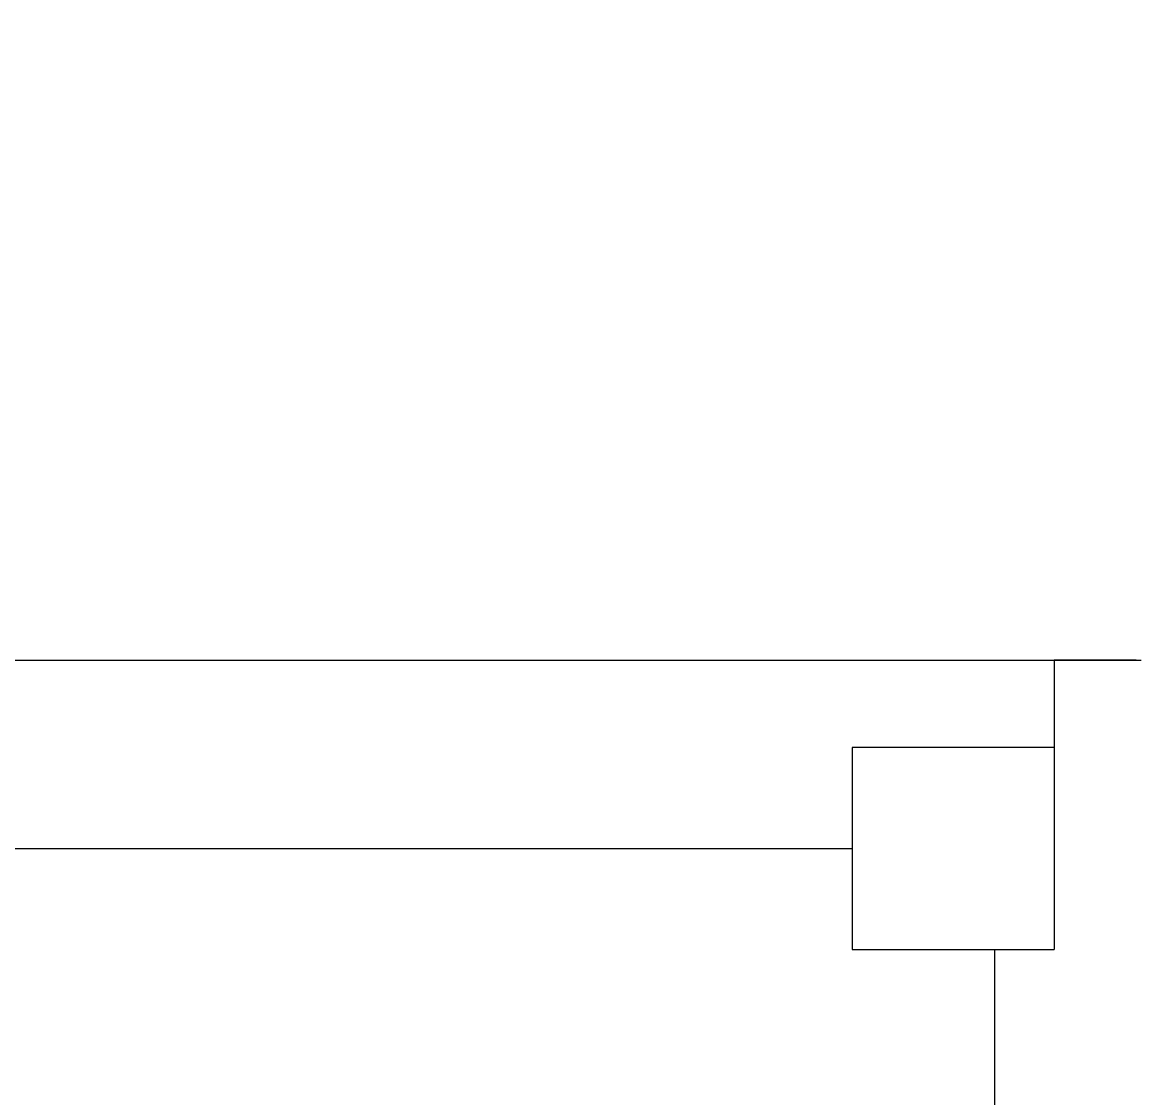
# Model space of a CAD drawing. Header units: millimetres. Extents: x -23600 to 58751, y -29611 to 36794.
# Drawn here: x 16008.3 to 16251.5, y 30696.7 to 30931 of the extents above; entities that cross this region are included whole.
import ezdxf

# ---------------------------------------------------------------- set-up
doc = ezdxf.new("R2010")
doc.units = ezdxf.units.MM
for name, color, linetype, lineweight in [('A-ANNO-DIMS', 211, 'Continuous', 9), ('A-ANNO-DIMS-100', 211, 'Continuous', 9), ('A-GLAZ', 151, 'Continuous', 9), ('A-WALL', 113, 'Continuous', 9)]:
    doc.layers.add(name, color=color, linetype=linetype, lineweight=lineweight)
doc.styles.add('Arial', font='arial.ttf', dxfattribs={"height": 250})
doc.dimstyles.new('Diagonal_-_2_5mm_Arial', dxfattribs={"dimscale": 304.8, "dimtxt": 255.06485, "dimasz": 0.984252, "dimexe": 0.787402, "dimexo": 0.492126, "dimgap": 0.574147, "dimtad": 1, "dimdec": 0, "dimzin": 0, "dimdsep": 46, "dimtxsty": 'Arial', "dimblk1": 'OBLIQUE', "dimblk2": 'OBLIQUE', "dimsah": 1, "dimcen": 0.09, "dimdle": 0.787402, "dimazin": 0, "dimtfac": 1, "dimtdec": 4, "dimtix": 1, "dimtmove": 0, "dimatfit": 3, "dimfxl": 1, "dimtvp": 1, "dimtfill": 1, "dimtolj": 1, "dimtzin": 0, "dimarcsym": 2})

# ---------------------------------------------------------------- blocks, each defined once
blk = doc.blocks.new('M_Fixed - 0915 x 1220mm-182280-01 - Entry Level')
at = {"layer": 'A-GLAZ', "lineweight": 18}
for p, q in [((438.5, 164.5), (438.5, 101.5)), ((456.38, 164.5), (438.5, 164.5)), ((394.5, 145.5), (394.5, 101.5)), ((438.5, 145.5), (394.5, 145.5)), ((-394.5, 123.5), (394.5, 123.5)), ((394.5, 101.5), (438.5, 101.5)), ((425.5, 101.5), (425.5, -138.5))]:
    blk.add_line(p, q, dxfattribs=at)
blk = doc.blocks.new('DIMBLOCK17-01 - Entry Level')
at = {"layer": 'A-ANNO-DIMS-100'}
for p, q in [((15337.1, 30942.04), (15337.1, 32975.87)), ((16252.1, 30942.04), (16252.1, 32975.87)), ((15337.1, 32735.87), (16252.1, 32735.87)), ((15337.1, 32735.87), (15337.1, 30942.04)), ((16252.1, 32735.87), (16252.1, 30942.04))]:
    blk.add_line(p, q, dxfattribs=at)
at = {"layer": 'A-ANNO-DIMS-100', "lineweight": 35}
for p, q in [((15337.1, 32735.87), (15487.1, 32885.87)), ((16252.1, 32735.87), (16402.1, 32885.87)), ((15337.1, 32735.87), (15187.1, 32585.87)), ((16252.1, 32735.87), (16102.1, 32585.87))]:
    blk.add_line(p, q, dxfattribs=at)
at = {"layer": 'A-ANNO-DIMS-100', "color": 0, "insert": (15506.18, 33235.43), "char_height": 250, "width": 692.2068, "attachment_point": 1, "line_spacing_factor": 0.941778, "style": 'Arial', "bg_fill": 3, "box_fill_scale": 1.25, "bg_fill_color": 9, "bg_fill_true_color": 13158600, "bg_fill_transparency": 0}
blk.add_mtext('915', dxfattribs=at)
blk = doc.blocks.new('_Oblique')
at = {"color": 0, "linetype": 'ByBlock', "lineweight": -2}
blk.add_line((-0.5, -0.5), (0.5, 0.5), dxfattribs=at)
blk = doc.blocks.new('DIMBLOCK18-01 - Entry Level')
at = {"layer": 'A-ANNO-DIMS-100'}
for p, q in [((16252.1, 30942.04), (16252.1, 32975.87)), ((16541.1, 30942.04), (16541.1, 32975.87)), ((16252.1, 32735.87), (16541.1, 32735.87)), ((16252.1, 32735.87), (16252.1, 30942.04)), ((16541.1, 32735.87), (16541.1, 30942.04))]:
    blk.add_line(p, q, dxfattribs=at)
at = {"layer": 'A-ANNO-DIMS-100', "lineweight": 35}
for p, q in [((16252.1, 32735.87), (16402.1, 32885.87)), ((16541.1, 32735.87), (16691.1, 32885.87)), ((16252.1, 32735.87), (16102.1, 32585.87)), ((16541.1, 32735.87), (16391.1, 32585.87))]:
    blk.add_line(p, q, dxfattribs=at)
at = {"layer": 'A-ANNO-DIMS-100', "color": 0, "insert": (16108.18, 33235.43), "char_height": 250, "width": 692.2068, "attachment_point": 1, "line_spacing_factor": 0.941778, "style": 'Arial', "bg_fill": 3, "box_fill_scale": 1.25, "bg_fill_color": 9, "bg_fill_true_color": 13158600, "bg_fill_transparency": 0}
blk.add_mtext('289', dxfattribs=at)

msp = doc.modelspace()

# ---------------------------------------------------------------- linework, layer by layer
at = {"layer": 'A-WALL'}
msp.add_line((15337.1, 30792.04), (16252.1, 30792.04), dxfattribs=at)

# ---------------------------------------------------------------- block references
at = {"layer": 'A-GLAZ'}
msp.add_blockref('M_Fixed - 0915 x 1220mm-182280-01 - Entry Level', (15794.6, 30627.54), dxfattribs=at)

# ---------------------------------------------------------------- next in the draw order: dimensions: what is measured, and where the dimension line sits
at = {"layer": 'A-ANNO-DIMS'}
dim = msp.add_linear_dim(base=(16252.1, 32735.87), p1=(15337.1, 30792.04), p2=(16252.1, 30792.04), dimstyle='Diagonal_-_2_5mm_Arial', override={"dimpost": '<>', "dimfxl": 915}, dxfattribs=at)
dim.commit()
dim.dimension.update_dxf_attribs({"geometry": 'DIMBLOCK17-01 - Entry Level', "text_midpoint": (15794.6, 33038.52)})

# ---------------------------------------------------------------- next in the draw order: dimensions: what is measured, and where the dimension line sits
dim = msp.add_linear_dim(base=(16541.1, 32735.87), p1=(16252.1, 30792.04), p2=(16541.1, 30792.04), dimstyle='Diagonal_-_2_5mm_Arial', override={"dimpost": '<>', "dimfxl": 289}, dxfattribs=at)
dim.commit()
dim.dimension.update_dxf_attribs({"geometry": 'DIMBLOCK18-01 - Entry Level', "text_midpoint": (16396.6, 33038.52)})

doc.saveas('drawing.dxf')
